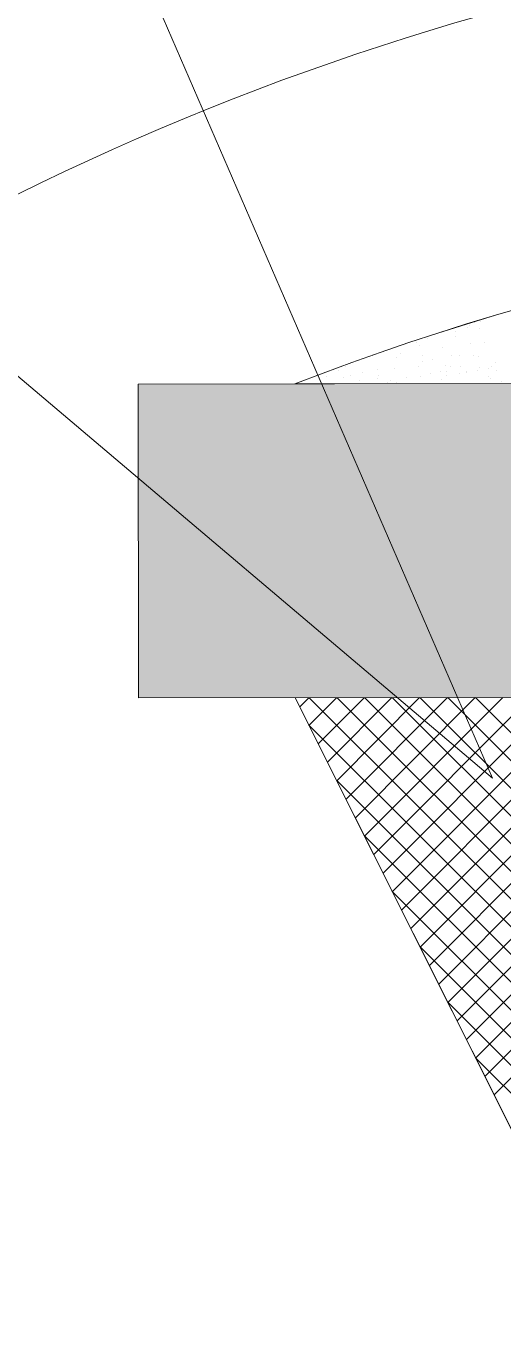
# Model space of a CAD drawing. Header units: inches. Extents: x 57 to 426, y 91 to 658.
# Drawn here: x 331.6 to 336.22, y 493.46 to 506.03 of the extents above; entities that cross this region are included whole.
import ezdxf

# ---------------------------------------------------------------- set-up
doc = ezdxf.new("R2010")
doc.units = ezdxf.units.IN
doc.header["$MEASUREMENT"] = 0
doc.layers.add('FURN', color=144, linetype='Continuous', lineweight=18)
doc.layers.add('FURNTIURE', color=7, linetype='Continuous', lineweight=5)

# ---------------------------------------------------------------- blocks, each defined once
blk = doc.blocks.new("50'X96'-G59")
at = {"layer": 'FURNTIURE', "color": 7, "linetype": 'Continuous'}
for p, q in [((1346.171, 894.474), (1358.17, 882.475)), ((1358.701, 882.475), (1346.701, 894.474)), ((1347.232, 894.474), (1359.231, 882.475)), ((1359.761, 882.475), (1347.762, 894.474)), ((1348.292, 894.474), (1360.292, 882.475)), ((1360.822, 882.475), (1348.823, 894.474)), ((1349.353, 894.474), (1361.352, 882.475)), ((1361.361, 882.997), (1349.883, 894.474)), ((1350.414, 894.474), (1360.83, 884.057)), ((1360.3, 885.118), (1350.944, 894.474)), ((1351.474, 894.474), (1359.77, 886.179)), ((1359.239, 887.239), (1352.005, 894.474)), ((1352.535, 894.474), (1358.709, 888.3)), ((1358.178, 889.362), (1353.065, 894.474)), ((1350.225, 882.474), (1357.822, 890.071)), ((1357.999, 889.718), (1350.755, 882.474)), ((1351.285, 882.474), (1358.176, 889.364)), ((1358.353, 889.011), (1351.816, 882.474)), ((1352.346, 882.474), (1358.53, 888.657)), ((1358.706, 888.303), (1352.876, 882.474)), ((1353.407, 882.474), (1358.883, 887.95)), ((1359.06, 887.597), (1353.937, 882.474)), ((1354.467, 882.474), (1359.236, 887.242)), ((1359.413, 886.889), (1354.998, 882.474)), ((1355.528, 882.474), (1359.59, 886.536)), ((1359.767, 886.182), (1356.058, 882.474)), ((1356.589, 882.474), (1359.944, 885.829)), ((1360.121, 885.475), (1357.119, 882.474)), ((1357.649, 882.474), (1360.297, 885.121)), ((1360.474, 884.768), (1358.18, 882.474)), ((1358.71, 882.474), (1360.651, 884.415)), ((1360.827, 884.061), (1359.24, 882.474)), ((1359.771, 882.474), (1361.004, 883.707)), ((1361.181, 883.354), (1360.301, 882.474)), ((1360.831, 882.474), (1361.358, 883)), ((1361.535, 882.647), (1361.362, 882.474))]:
    blk.add_line(p, q, dxfattribs=at)
blk = doc.blocks.new("50'X96'-G60")
at = {"layer": 'FURNTIURE', "color": 3, "linetype": 'Continuous'}
for p, q in [((1359.839, 876.457), (1359.839, 876.457)), ((1358.327, 876.265), (1358.327, 876.265)), ((1358.344, 876.247), (1358.344, 876.247)), ((1358.836, 876.24), (1358.836, 876.24)), ((1359.479, 876.355), (1359.479, 876.355)), ((1359.787, 876.409), (1359.787, 876.409)), ((1360.326, 876.266), (1360.326, 876.266)), ((1360.697, 876.359), (1360.697, 876.359)), ((1361.021, 876.324), (1361.021, 876.324)), ((1357.913, 876.192), (1357.913, 876.192)), ((1358.08, 876.162), (1358.08, 876.162)), ((1360.039, 876.197), (1360.039, 876.197)), ((1358.196, 875.926), (1358.196, 875.926)), ((1358.46, 875.94), (1358.46, 875.94)), ((1358.614, 875.925), (1358.614, 875.925)), ((1359.18, 875.94), (1359.18, 875.94)), ((1359.236, 875.742), (1359.236, 875.742)), ((1360.14, 875.94), (1360.14, 875.94)), ((1357.992, 875.687), (1357.992, 875.687)), ((1358.537, 875.564), (1358.537, 875.564)), ((1359.295, 875.692), (1359.295, 875.692)), ((1358.092, 875.426), (1358.092, 875.426)), ((1358.285, 875.361), (1358.285, 875.361))]:
    blk.add_line(p, q, dxfattribs=at)
blk = doc.blocks.new("50'X96'-G61")
at = {"layer": 'FURNTIURE', "color": 1, "linetype": 'Continuous'}
for p, q in [((1359.839, 876.457), (1359.839, 876.457)), ((1358.327, 876.265), (1358.327, 876.265)), ((1358.344, 876.247), (1358.344, 876.247)), ((1358.836, 876.24), (1358.836, 876.24)), ((1359.479, 876.355), (1359.479, 876.355)), ((1359.787, 876.409), (1359.787, 876.409)), ((1360.326, 876.266), (1360.326, 876.266)), ((1360.697, 876.359), (1360.697, 876.359)), ((1361.021, 876.324), (1361.021, 876.324)), ((1357.913, 876.192), (1357.913, 876.192)), ((1358.08, 876.162), (1358.08, 876.162)), ((1360.039, 876.197), (1360.039, 876.197)), ((1358.196, 875.926), (1358.196, 875.926)), ((1358.46, 875.94), (1358.46, 875.94)), ((1358.614, 875.925), (1358.614, 875.925)), ((1359.18, 875.94), (1359.18, 875.94)), ((1359.236, 875.742), (1359.236, 875.742)), ((1360.14, 875.94), (1360.14, 875.94)), ((1357.992, 875.687), (1357.992, 875.687)), ((1358.537, 875.564), (1358.537, 875.564)), ((1359.295, 875.692), (1359.295, 875.692)), ((1358.092, 875.426), (1358.092, 875.426)), ((1358.285, 875.361), (1358.285, 875.361))]:
    blk.add_line(p, q, dxfattribs=at)
blk = doc.blocks.new("50'X96'-G62")
at = {"layer": 'FURNTIURE', "color": 3, "linetype": 'Continuous'}
for p, q in [((1359.671, 876.45), (1359.671, 876.45)), ((1357.661, 876.441), (1357.661, 876.441)), ((1357.877, 876.382), (1357.877, 876.382)), ((1357.914, 876.337), (1357.914, 876.337)), ((1358.124, 876.215), (1358.124, 876.215)), ((1358.468, 876.276), (1358.468, 876.276)), ((1358.472, 876.28), (1358.472, 876.28)), ((1358.719, 876.318), (1358.719, 876.318)), ((1358.724, 876.238), (1358.724, 876.238)), ((1358.817, 876.391), (1358.817, 876.391)), ((1359.034, 876.271), (1359.034, 876.271)), ((1360.011, 876.314), (1360.011, 876.314)), ((1360.033, 876.374), (1360.033, 876.374)), ((1360.38, 876.407), (1360.38, 876.407)), ((1360.561, 876.313), (1360.561, 876.313)), ((1360.776, 876.225), (1360.776, 876.225)), ((1357.783, 876.073), (1357.783, 876.073)), ((1357.85, 876.15), (1357.85, 876.15)), ((1358.45, 876.15), (1358.45, 876.15)), ((1358.636, 876.148), (1358.636, 876.148)), ((1358.994, 876.008), (1358.994, 876.008)), ((1359.178, 876.053), (1359.178, 876.053)), ((1359.25, 876.15), (1359.25, 876.15)), ((1359.683, 875.967), (1359.683, 875.967)), ((1359.717, 876.186), (1359.717, 876.186)), ((1360.65, 876.15), (1360.65, 876.15)), ((1358.801, 875.778), (1358.801, 875.778)), ((1358.551, 875.481), (1358.551, 875.481)), ((1359.086, 875.609), (1359.086, 875.609)), ((1358.068, 875.294), (1358.068, 875.294)), ((1358.18, 875.298), (1358.18, 875.298)), ((1358.316, 875.394), (1358.316, 875.394))]:
    blk.add_line(p, q, dxfattribs=at)
blk = doc.blocks.new("50'X96'-G63")
at = {"layer": 'FURNTIURE', "color": 5, "linetype": 'Continuous'}
for p, q in [((1361.372, 876.469), (1361.372, 876.469)), ((1357.762, 876.22), (1357.762, 876.22)), ((1359.21, 876.334), (1359.21, 876.334)), ((1358.745, 876.122), (1358.745, 876.122)), ((1358.099, 875.95), (1358.099, 875.95)), ((1358.255, 875.712), (1358.255, 875.712)), ((1359.591, 875.894), (1359.591, 875.894))]:
    blk.add_line(p, q, dxfattribs=at)
blk = doc.blocks.new("50'X96'-G58")
at = {"layer": 'FURNTIURE', "color": 7, "linetype": 'Continuous'}
for p, q in [((1355.622, 894.474), (1361.622, 882.474)), ((1357.85, 884.015), (1365.33, 866.699)), ((1357.85, 884.015), (1374.039, 870.286)), ((1364.622, 882.474), (1322.622, 882.474)), ((1364.622, 882.474), (1364.622, 876.474)), ((1364.622, 876.474), (1322.622, 876.474)), ((1364.622, 876.474), (1361.622, 876.474))]:
    blk.add_line(p, q, dxfattribs=at)
blk.add_lwpolyline([(1355.622, 894.474), (1331.622, 894.474), (1325.622, 882.474), (1361.622, 882.474)], close=True, dxfattribs=at)
at = {"layer": 'FURNTIURE', "color": 3, "linetype": 'Continuous'}
blk.add_lwpolyline([(1361.622, 876.474), (1325.622, 876.474, 0.186714)], format="xyb", close=True, dxfattribs=at)
blk.add_lwpolyline([(1361.622, 876.474), (1325.622, 876.474, 0.186714)], format="xyb", close=True, dxfattribs=at)
at = {"layer": 'FURNTIURE', "color": 1, "linetype": 'Continuous'}
blk.add_lwpolyline([(1361.622, 876.474), (1325.622, 876.474, 0.186714)], format="xyb", close=True, dxfattribs=at)
at = {"layer": 'FURNTIURE', "color": 5, "linetype": 'Continuous'}
blk.add_lwpolyline([(1361.622, 876.474), (1325.622, 876.474, 0.186714)], format="xyb", close=True, dxfattribs=at)
at = {"layer": 'FURNTIURE', "color": 7, "linetype": 'Continuous'}
blk.add_arc((1343.622, 922.996), 49.882, 248.8477, 291.1523, dxfattribs=at)
at = {"layer": 'FURNTIURE', "color": 253, "linetype": 'Continuous'}
for points in [[(1364.622, 882.474), (1322.622, 882.474), (1325.622, 876.474)], [(1364.622, 882.474), (1325.622, 876.474), (1364.622, 876.474)]]:
    blk.add_solid(points, dxfattribs=at)
at = {"layer": 'FURNTIURE'}
for name in ["50'X96'-G59", "50'X96'-G62", "50'X96'-G60", "50'X96'-G61", "50'X96'-G63"]:
    blk.add_blockref(name, (0, 0), dxfattribs=at)
blk = doc.blocks.new("50'X96'-G57")
blk.add_blockref("50'X96'-G58", (0, 0))
blk = doc.blocks.new('A$C2B627B83')
at = {"layer": 'FURNTIURE', "color": 7, "linetype": 'Continuous'}
blk.add_arc((-17.913, 28.568), 38.971, 324.808, 35.3368, dxfattribs=at)
at = {"xscale": 0.7499999999999897, "yscale": 0.7499999999999897, "zscale": 0.7499999999999897, "rotation": 90.0724086965355}
blk.add_blockref("50'X96'-G57", (672.942, -978.51), dxfattribs=at)

msp = doc.modelspace()

# ---------------------------------------------------------------- block references
at = {"layer": 'FURN', "ltscale": 15, "xscale": 0.6749999999956345, "yscale": 0.6749999999992724, "zscale": 0.675, "rotation": 90}
msp.add_blockref('A$C2B627B83', (362.467, 492.915), dxfattribs=at)

doc.saveas('drawing.dxf')
